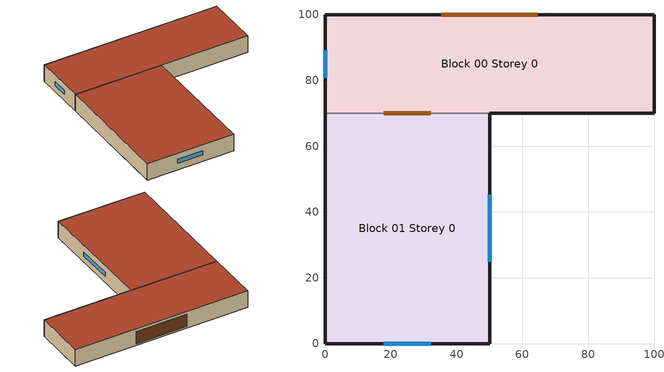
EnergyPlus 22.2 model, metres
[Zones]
Block 00 Storey 0
 floor ground (Project Floor): 100,100 100,70 0,70 0,100 z0
 wall outside (Project Wall): 50,70 100,70 100,100 0,100 0,70 z0:10
 wall to Block 01 Storey 0 (Project Partition): 0,70 50,70 z0:10
 window (Project External Window): 0,89.2 0,80.8 z3.8:6.2
 door (Project Door): 64.7,100 35.3,100 z1:8.2
 door inside (Project Door): 17.8,70 32.2,70 z1:8.2
 roof outside (Project Flat Roof): 100,70 100,100 0,100 0,70 z10
Block 01 Storey 0
 floor ground (Project Floor): 50,70 50,0 0,0 0,70 z0
 wall outside (Project Wall): 0,70 0,0 50,0 50,70 z0:10
 window (Project External Window): 17.8,0 32.2,0 / 50,24.8 50,45.2 z3.8:6.2
 roof outside (Project Flat Roof): 50,0 50,70 0,70 0,0 z10
[Building]
None: North Axis=0; Terrain=Suburbs; Loads Convergence Tolerance Value=0.04; Temperature Convergence Tolerance Value=0.4; Solar Distribution=FullInteriorAndExterior; Maximum Number of Warmup Days=25; Minimum Number of Warmup Days=6
[SITE:LOCATION]
"PALO-ALTO-AP": Latitude=37.461; Longitude=-122.115; Time Zone=-8; Elevation=1
[MATERIAL]
DefaultMaterial: Roughness=Rough; Thickness=0.1; Conductivity=0.1; Density=1000; Specific Heat=1000; Thermal Absorptance=0.9; Solar Absorptance=0.7; Visible Absorptance=0.7
[WINDOWMATERIAL:SIMPLEGLAZINGSYSTEM]
DefaultGlazing: UFactor=2.7; Solar Heat Gain Coefficient=0.763; Visible Transmittance=0.8
[CONSTRUCTION]
Project Wall; Project Partition; Project Floor; Project Flat Roof; Project Door: DefaultMaterial
Project External Window: DefaultGlazing
[ZONE] Type=1; Multiplier=1; Ceiling Height=autocalculate; Volume=autocalculate; Floor Area=autocalculate; Part of Total Floor Area=Yes
Block 00 Storey 0; Block 01 Storey 0
[SHADING:OVERHANG] Height above Window or Door=0.01; Tilt Angle from WindowDoor=90; Left extension from WindowDoor Width=0; Right extension from WindowDoor Width=0; Depth=0.3
Name | Window or Door
Block 01 Storey 0 Wall 0004 Window Shading | Block 01 Storey 0 Wall 0004 Window
Block 01 Storey 0 Wall 0001 Window Shading | Block 01 Storey 0 Wall 0001 Window
[AIRFLOWNETWORK:SIMULATIONCONTROL]
AFN_SIM_CONTROL: AirflowNetwork Control=MultizoneWithoutDistribution; Wind Pressure Coefficient Type=SurfaceAverageCalculation; Height Selection for Local Wind Pressure Calculation=OpeningHeight; Building Type=LowRise; Maximum Number of Iterations=500; Initialization Type=ZeroNodePressures; Relative Airflow Convergence Tolerance=0.0001; Absolute Airflow Convergence Tolerance=1e-06; Convergence Acceleration Limit=-0.5; Azimuth Angle of Long Axis of Building=0; Ratio of Building Width Along Short Axis to Width Along Long Axis=1; Height Dependence of External Node Temperature=No; Solver=SkylineLU; Allow Unsupported Zone Equipment=No; Do Distribution Duct Sizing Calculation=No
[AIRFLOWNETWORK:MULTIZONE:ZONE] Ventilation Control Mode=Constant; Minimum Venting Open Factor=0; Indoor and Outdoor Temperature Difference Lower Limit For Maximum Venting Open Factor=0; Indoor and Outdoor Temperature Difference Upper Limit for Minimum Venting Open Factor=100; Indoor and Outdoor Enthalpy Difference Lower Limit For Maximum Venting Open Factor=0; Indoor and Outdoor Enthalpy Difference Upper Limit for Minimum Venting Open Factor=300000; Single Sided Wind Pressure Coefficient Algorithm=Standard; Facade Width=10
Block 00 Storey 0; Block 01 Storey 0
[AIRFLOWNETWORK:MULTIZONE:SURFACE] WindowDoor Opening Factor or Crack Factor=1; Ventilation Control Mode=ZoneLevel; Minimum Venting Open Factor=0; Indoor and Outdoor Temperature Difference Lower Limit For Maximum Venting Open Factor=0; Indoor and Outdoor Temperature Difference Upper Limit for Minimum Venting Open Factor=100; Indoor and Outdoor Enthalpy Difference Lower Limit For Maximum Venting Open Factor=0; Indoor and Outdoor Enthalpy Difference Upper Limit for Minimum Venting Open Factor=300000; Equivalent Rectangle Method=PolygonHeight; Equivalent Rectangle Aspect Ratio=1
Name | Leakage Component
Block 00 Storey 0 Wall 0002 Door | Block 00 Storey 0 Wall 0002 Door SimpleOpening
Block 00 Storey 0 Wall 0004_1 Door | Block 00 Storey 0 Wall 0004_1 Door SimpleOpening
Block 01 Storey 0 Wall 0004 Window | Block 01 Storey 0 Wall 0004 Window SimpleOpening
Block 01 Storey 0 Wall 0001 Window | Block 01 Storey 0 Wall 0001 Window SimpleOpening
Block 00 Storey 0 Wall 0003 Window | Block 00 Storey 0 Wall 0003 Window SimpleOpening
[AIRFLOWNETWORK:MULTIZONE:COMPONENT:SIMPLEOPENING] Air Mass Flow Coefficient When Opening is Closed=0.001; Air Mass Flow Exponent When Opening is Closed=0.65; Minimum Density Difference for TwoWay Flow=0.0001; Discharge Coefficient=1
Block 00 Storey 0 Wall 0002 Door SimpleOpening; Block 00 Storey 0 Wall 0004_1 Door SimpleOpening; Block 01 Storey 0 Wall 0004 Window SimpleOpening; Block 01 Storey 0 Wall 0001 Window SimpleOpening; Block 00 Storey 0 Wall 0003 Window SimpleOpening
